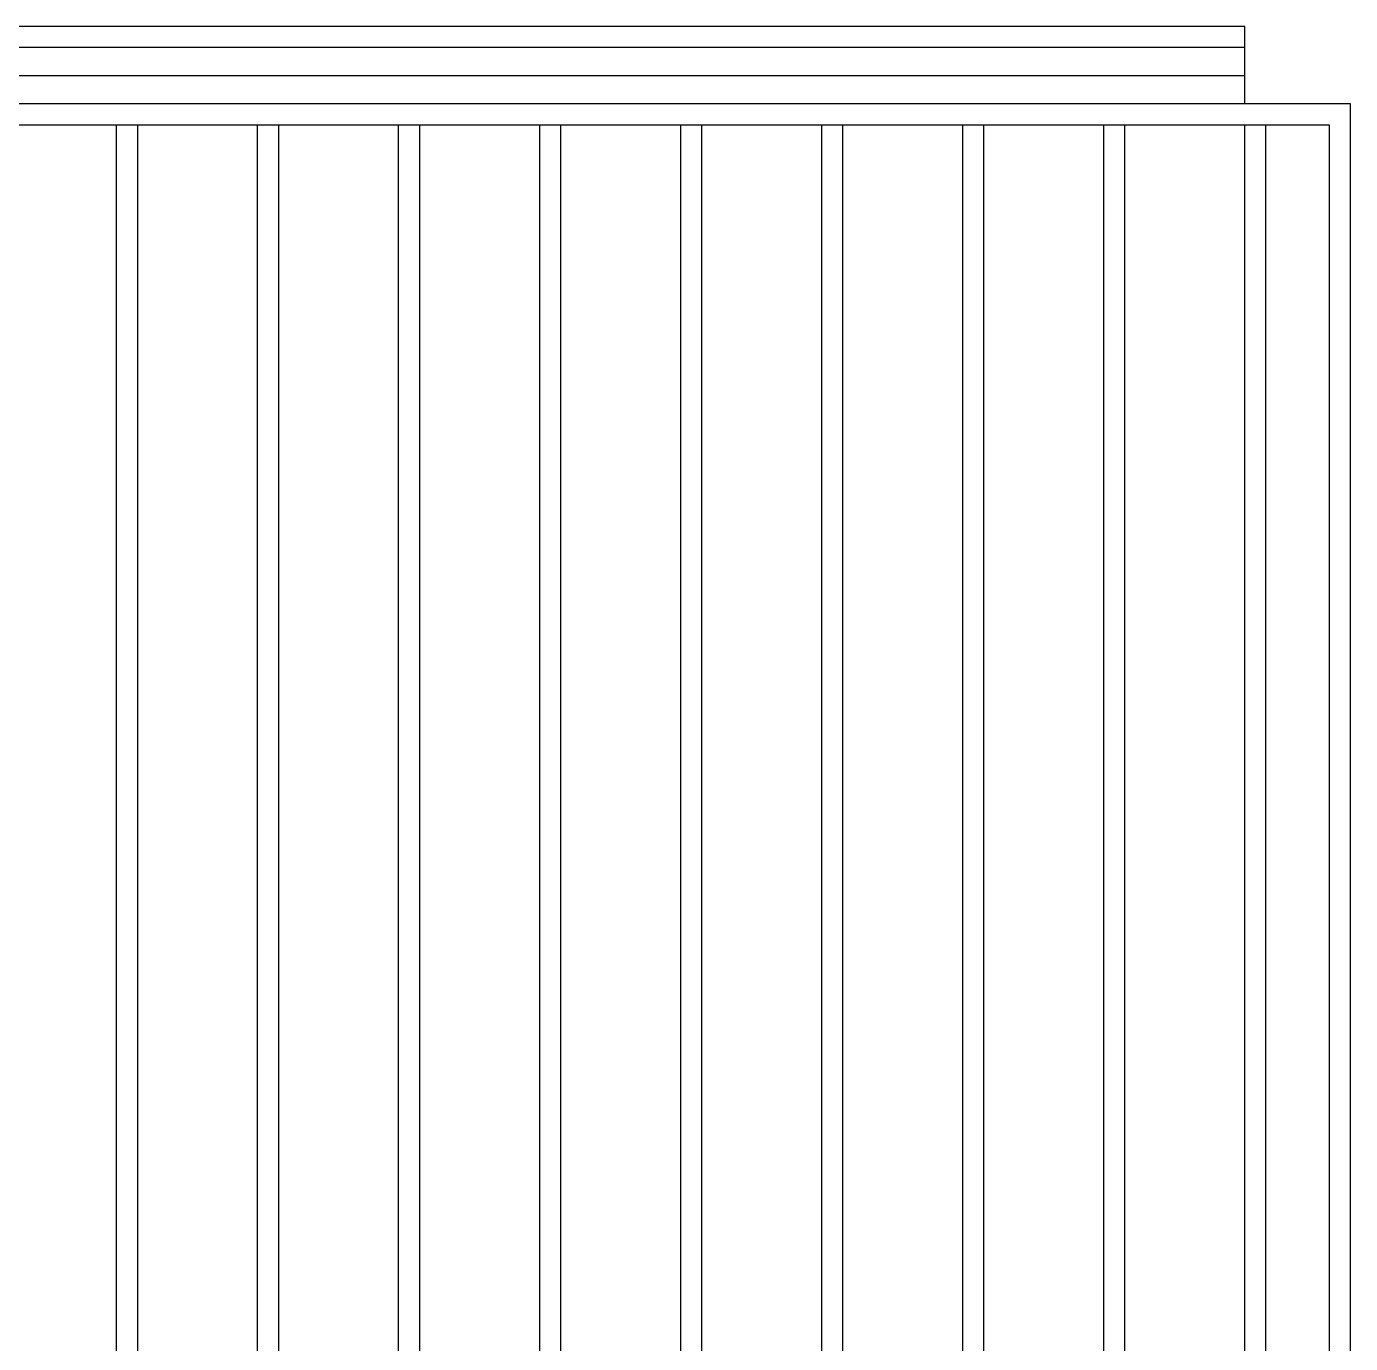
# Model space of a CAD drawing. Header units: inches. Extents: x -8900 to -5053, y -1814 to -15.
# Drawn here: x -8266 to -8078.2, y -1335.1 to -1148.3 of the extents above; entities that cross this region are included whole.
import ezdxf

# ---------------------------------------------------------------- set-up
doc = ezdxf.new("R2010")
doc.units = ezdxf.units.IN
doc.header["$LTSCALE"] = 2
doc.header["$MEASUREMENT"] = 0

msp = doc.modelspace()

# ---------------------------------------------------------------- linework, layer by layer
at = {"color": 7, "linetype": 'Continuous', "lineweight": 30}
for p, q in [((-8093.19, -1148.25), (-8404.31, -1148.25)), ((-8093.19, -1159.25), (-8093.19, -1148.25)), ((-8093.19, -1151.25), (-8404.31, -1151.25)), ((-8093.19, -1155.25), (-8404.31, -1155.25)), ((-8078.19, -1159.25), (-8414.31, -1159.25)), ((-8078.19, -1539.25), (-8078.19, -1159.25)), ((-8081.19, -1162.25), (-8414.31, -1162.25)), ((-8253.19, -1536.25), (-8253.19, -1162.25)), ((-8250.19, -1536.25), (-8250.19, -1162.25)), ((-8233.19, -1536.25), (-8233.19, -1162.25)), ((-8230.19, -1536.25), (-8230.19, -1162.25)), ((-8213.19, -1536.25), (-8213.19, -1162.25)), ((-8210.19, -1536.25), (-8210.19, -1162.25)), ((-8193.19, -1536.25), (-8193.19, -1162.25)), ((-8190.19, -1536.25), (-8190.19, -1162.25)), ((-8173.19, -1536.25), (-8173.19, -1162.25)), ((-8170.19, -1536.25), (-8170.19, -1162.25)), ((-8153.19, -1536.25), (-8153.19, -1162.25)), ((-8150.19, -1536.25), (-8150.19, -1162.25)), ((-8133.19, -1536.25), (-8133.19, -1162.25)), ((-8130.19, -1536.25), (-8130.19, -1162.25)), ((-8113.19, -1536.25), (-8113.19, -1162.25)), ((-8110.19, -1536.25), (-8110.19, -1162.25)), ((-8093.19, -1536.25), (-8093.19, -1162.25)), ((-8090.19, -1536.25), (-8090.19, -1162.25)), ((-8081.19, -1536.25), (-8081.19, -1162.25))]:
    msp.add_line(p, q, dxfattribs=at)

doc.saveas('drawing.dxf')
